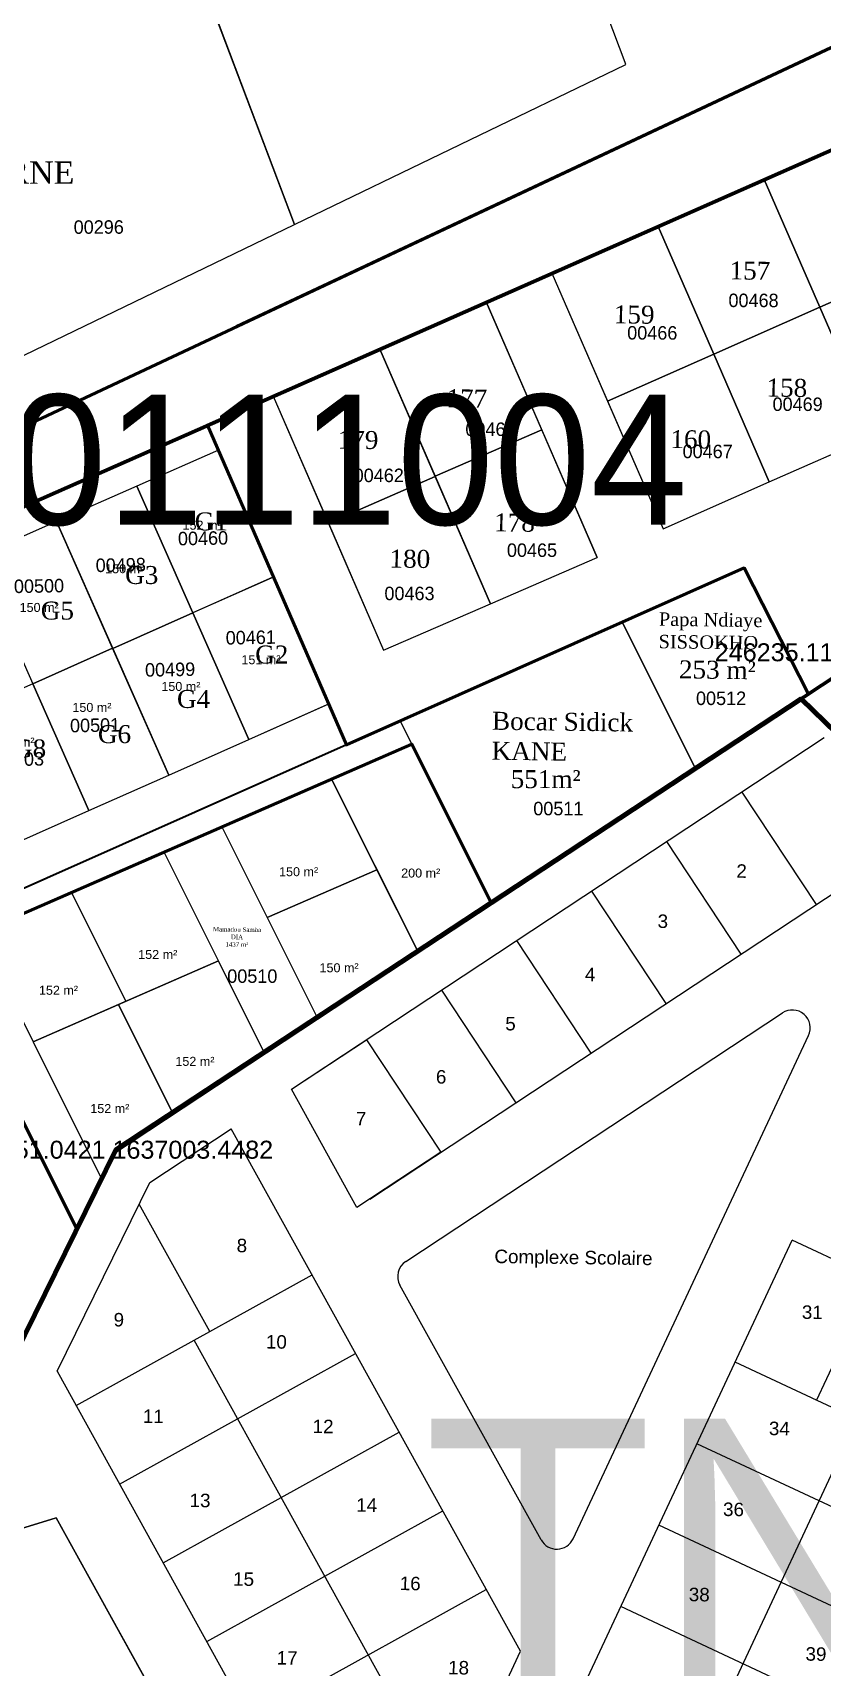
# Model space of a CAD drawing. Header units: metres. Extents: x 245225 to 248406, y 1633796 to 1637634.
# Drawn here: x 246141.8 to 246229.6, y 1636945.9 to 1637127.7 of the extents above; entities that cross this region are included whole.
import ezdxf
from ezdxf.enums import TextEntityAlignment as Align

# ---------------------------------------------------------------- set-up
doc = ezdxf.new("R2010")
doc.units = ezdxf.units.M
doc.header["$MEASUREMENT"] = 0
for name, color, linetype, lineweight in [('A immatriculer', 2, 'Continuous', 0), ('Div_Cont', 2, 'Continuous', 0), ('LIMITES TITRES FONCIERS', 7, 'Continuous', 0), ('Toponymie', 7, 'Continuous', 30)]:
    doc.layers.add(name, color=color, linetype=linetype, lineweight=lineweight)
for name, color, linetype in [('A_revoir_niveau_0', 7, 'Continuous'), ('historique_numero_parcelle', 7, 'Continuous'), ('limites_sections', 7, 'Continuous')]:
    doc.layers.add(name, color=color, linetype=linetype)
doc.layers.add('LIMITES_PARCELLES', color=7, linetype='Continuous', lineweight=0, true_color=0xffffff)
doc.styles.get("Standard").update_dxf_attribs({"font": 'txt.shx'})
doc.styles.add('Style-Arial', font='arial.ttf')
doc.styles.add('Style-FANCY', font='FANCY.shx')

msp = doc.modelspace()

# ---------------------------------------------------------------- linework, layer by layer
at = {"layer": 'A immatriculer', "color": 2, "linetype": 'Continuous', "lineweight": 120, "flags": 128}
msp.add_lwpolyline([(246330.320288, 1636706.313632), (246325.105912, 1636693.527224), (245850.064788, 1636481.713832), (245880.290713, 1636506.294678), (245911.17117, 1636542.663663), (246014.009179, 1636709.465309), (246016.012106, 1636728.925579), (246151.04207, 1637003.448225), (246227.229316, 1637053.599904), (246240.305388, 1637040.932832), (246266.763788, 1636999.128532), (246331.498588, 1636902.599532), (246337.848588, 1636886.724532), (246369.598688, 1636797.295132), (246379.745388, 1636748.286732), (246330.320288, 1636706.313632)], close=True, dxfattribs=at)
at = {"layer": 'A_revoir_niveau_0', "color": 7, "linetype": 'Continuous', "lineweight": 0}
for q in [(246016.012136, 1636728.925596), (246082.853421, 1636864.817386)]:
    msp.add_line((246150.924018, 1637003.208431), q, dxfattribs=at)
at = {"layer": 'A_revoir_niveau_0', "color": 4, "linetype": 'Continuous', "lineweight": 0}
msp.add_line((246150.924018, 1637003.208431), (246083.276793, 1636865.678123), dxfattribs=at)
at = {"layer": 'Div_Cont', "color": 4, "linetype": 'Continuous', "lineweight": 40, "flags": 128}
for points in [[(246146.68731, 1636994.594985), (246147.528407, 1636996.304978), (246150.921753, 1637003.206571), (246150.923753, 1637003.207892), (246150.924018, 1637003.208431), (246150.924267, 1637003.208595), (246151.043462, 1637003.451011), (246192.77182, 1637030.911061), (246183.934306, 1637048.573922), (246131.194866, 1637025.558543), (246146.68731, 1636994.594985)], [(246124.802576, 1636950.102188), (246146.68731, 1636994.594985), (246131.194866, 1637025.558543), (246094.960218, 1637009.745819), (246115.714273, 1636968.266282), (246124.802576, 1636950.102188)]]:
    msp.add_lwpolyline(points, close=True, dxfattribs=at)
at = {"layer": 'Div_Cont', "color": 5, "flags": 128}
msp.add_lwpolyline([(246141.824985, 1637015.464719), (246149.446611, 1637000.204228), (246150.934739, 1637003.214723), (246167.567033, 1637014.195432), (246162.432629, 1637024.457851), (246141.824985, 1637015.464719)], close=True, dxfattribs=at)
at = {"layer": 'Div_Cont', "color": 7, "flags": 128}
msp.add_lwpolyline([(246151.307838, 1637019.603016), (246141.824985, 1637015.464719), (246149.446611, 1637000.204228), (246150.934739, 1637003.214723), (246157.378622, 1637007.469001), (246151.307838, 1637019.603016)], close=True, dxfattribs=at)
at = {"layer": 'Div_Cont', "color": 7}
for points in [[(246135.783639, 1637027.561073), (246141.824985, 1637015.464719), (246162.432629, 1637024.457851), (246156.382586, 1637036.55041)], [(246152.126291, 1637019.960188), (246162.432629, 1637024.457851), (246156.382586, 1637036.55041), (246146.084946, 1637032.056542)], [(246135.783639, 1637027.561073), (246141.824985, 1637015.464719), (246152.126291, 1637019.960188), (246146.084946, 1637032.056542)], [(246167.567033, 1637014.195432), (246162.432629, 1637024.457851), (246151.307838, 1637019.603016), (246157.378622, 1637007.469001)]]:
    msp.add_3dface(points, dxfattribs=at)
at = {"layer": 'LIMITES TITRES FONCIERS', "color": 5, "linetype": 'Continuous', "lineweight": 53, "flags": 128}
msp.add_lwpolyline([(245938.212544, 1636985.567514), (245881.153937, 1636957.963089), (245894.101326, 1636935.617321), (245956.170997, 1636828.911222), (246026.166551, 1636866.432662), (246050.251043, 1636842.754736), (246059.497768, 1636848.997098), (246082.853897, 1636864.817709), (246150.924158, 1637003.208159), (246235.110742, 1637058.788011), (246341.240412, 1637009.133349), (246284.700277, 1637138.562999), (245938.212544, 1636985.567514)], close=True, dxfattribs=at)
at = {"layer": 'LIMITES TITRES FONCIERS', "color": 6, "linetype": 'Continuous', "lineweight": 53, "flags": 128}
msp.add_lwpolyline([(246083.27727, 1636865.678451), (246150.924158, 1637003.208159), (246235.110742, 1637058.788011), (246235.388248, 1637058.658175)], dxfattribs=at)
at = {"layer": 'limites_parcelles', "color": 7, "linetype": 'Continuous', "lineweight": 0}
for p, q in [((246279.958796, 1637136.468956), (246215.921446, 1637108.198514)), ((246199.528666, 1637100.954435), (246211.887245, 1637072.52437)), ((246192.191772, 1637097.764639), (246204.550351, 1637069.334574)), ((246192.191772, 1637097.764639), (246194.252899, 1637093.023157)), ((246192.191887, 1637097.76513), (246204.550466, 1637069.335065)), ((246168.527702, 1637087.264886), (246180.80842, 1637059.013933)), ((246168.527702, 1637087.264886), (246170.547021, 1637082.619581)), ((246168.527817, 1637087.265376), (246180.808535, 1637059.014423)), ((246228.06014, 1637054.132715), (246220.89852, 1637068.17166)), ((246235.110742, 1637058.788011), (246150.924158, 1637003.208159)), ((246235.110886, 1637058.787684), (246212.512926, 1637043.868546)), ((246218.24616, 1637047.653066), (246228.06014, 1637054.132715)), ((246150.923903, 1637003.207941), (246135.753539, 1636972.365806))]:
    msp.add_line(p, q, dxfattribs=at)
at = {"layer": 'limites_parcelles', "color": 4, "linetype": 'Continuous', "lineweight": 0}
for p, q in [((246162.439204, 1637081.269456), (246153.351085, 1637077.255285)), ((246162.439204, 1637081.269456), (246174.705357, 1637053.05201)), ((246151.888383, 1637079.917611), (246151.884281, 1637079.926904)), ((246142.740505, 1637075.878265), (246142.736131, 1637075.888173)), ((246153.351085, 1637077.255285), (246144.443174, 1637073.32071)), ((246153.122099, 1637077.144993), (246153.117996, 1637077.154286)), ((246153.351085, 1637077.255285), (246159.578353, 1637063.167444)), ((246159.573736, 1637063.177889), (246153.351085, 1637077.255285)), ((246143.974221, 1637073.105647), (246143.969846, 1637073.115555)), ((246144.443174, 1637073.32071), (246150.676585, 1637059.218975)), ((246168.637408, 1637067.198399), (246159.578353, 1637063.167444)), ((246168.482647, 1637067.129536), (246159.578353, 1637063.167444)), ((246150.676585, 1637059.218975), (246159.573736, 1637063.177889)), ((246159.578353, 1637063.167444), (246165.801062, 1637049.089917)), ((246165.801062, 1637049.089917), (246174.841848, 1637053.112743)), ((246165.801062, 1637049.089917), (246174.705357, 1637053.05201)), ((246162.807112, 1637039.354059), (246173.407437, 1637018.168002)), ((246150.924018, 1637003.208431), (246114.74972, 1636929.664212))]:
    msp.add_line(p, q, dxfattribs=at)
at = {"layer": 'limites_parcelles', "color": 7, "lineweight": 0}
for p, q in [((246170.553428, 1637010.176), (246229.805289, 1637049.293986)), ((246220.625423, 1637043.233453), (246228.889787, 1637030.715454)), ((246212.280091, 1637037.723878), (246220.544454, 1637025.205879)), ((246179.276771, 1636997.961019), (246238.069653, 1637036.775988)), ((246203.934758, 1637032.214302), (246212.199121, 1637019.696303)), ((246195.589425, 1637026.704726), (246203.853789, 1637014.186728)), ((246187.244093, 1637021.195151), (246195.508456, 1637008.677152)), ((246183.272248, 1636991.012629), (246225.14953, 1637018.659946)), ((246201.873873, 1636960.162073), (246228.06301, 1637016.143394)), ((246170.553428, 1637010.176), (246178.89876, 1637015.685575)), ((246178.89876, 1637015.685575), (246187.163124, 1637003.167576)), ((246177.841387, 1636997.01338), (246170.553428, 1637010.176)), ((246154.809644, 1636999.781978), (246163.856883, 1637005.754951)), ((246196.024288, 1636947.658127), (246163.856883, 1637005.754951)), ((246114.75705, 1636929.652594), (246150.921753, 1637003.206571)), ((246135.756423, 1636972.362143), (246150.921638, 1637003.206081)), ((246187.163124, 1637003.167576), (246177.841387, 1636997.01338)), ((246144.491709, 1636978.796732), (246154.809644, 1636999.781978)), ((246161.477412, 1636983.21473), (246153.631307, 1636997.385404)), ((246188.558106, 1636912.819192), (246226.24684, 1636993.3818)), ((246253.420321, 1636980.669524), (246226.24684, 1636993.3818)), ((246146.60495, 1636974.980055), (246172.850471, 1636989.511835)), ((246228.948529, 1636975.557634), (246235.304667, 1636989.144375)), ((246198.312607, 1636960.040772), (246182.624461, 1636988.374778)), ((246188.172027, 1636930.873307), (246159.72771, 1636982.245945)), ((246151.448877, 1636966.231548), (246177.694398, 1636980.763328)), ((246247.064183, 1636967.082784), (246219.890702, 1636979.79506)), ((246144.491709, 1636978.796732), (246178.231918, 1636917.859301)), ((246208.052891, 1636919.091961), (246233.477442, 1636973.438922)), ((246156.292804, 1636957.483041), (246182.538324, 1636972.014821)), ((246242.826757, 1636958.024957), (246215.653277, 1636970.737233)), ((246161.13673, 1636948.734534), (246187.382251, 1636963.266315)), ((246144.383342, 1636962.476925), (246138.991768, 1636960.811404)), ((246171.154167, 1636914.126741), (246144.383342, 1636962.476925)), ((246238.589332, 1636948.96713), (246211.415852, 1636961.679406)), ((246165.980657, 1636939.986027), (246192.226178, 1636954.517808)), ((246234.351907, 1636939.909303), (246207.178426, 1636952.621579)), ((246188.172027, 1636930.873307), (246196.024288, 1636947.658127))]:
    msp.add_line(p, q, dxfattribs=at)
at = {"layer": 'limites_parcelles', "color": 1, "linetype": 'Continuous', "lineweight": 40, "flags": 128}
for points in [[(246242.36, 1637357.731), (246325.071, 1637170.444), (245511.13, 1636788.23), (245429.275, 1637028.013), (246242.360078, 1637357.730823)], [(246114.74972, 1636929.664212), (246171.634429, 1636913.999026), (246229.85677, 1636909.956375), (246322.812379, 1636955.320893), (246356.147537, 1636951.541044), (246439.842546, 1636893.793955), (246485.895311, 1636858.512243), (246493.767135, 1636854.141322), (246507.828654, 1636952.3578), (246442.643384, 1636961.690286), (246338.877, 1637010.239274), (246235.110616, 1637058.788262), (246150.924018, 1637003.208431), (246114.74972, 1636929.664212)]]:
    msp.add_lwpolyline(points, close=True, dxfattribs=at)
msp.add_lwpolyline([(246244.733572, 1637352.356393), (246325.071, 1637170.444), (246164.434895, 1637095.01179)], dxfattribs=at)
at = {"layer": 'limites_parcelles', "color": 7, "linetype": 'Continuous', "lineweight": 40, "flags": 128}
msp.add_lwpolyline([(246161.205481, 1637084.042071), (246176.661065, 1637048.487577), (246220.89852, 1637068.17166), (246228.059979, 1637054.13303), (246235.111286, 1637058.787949), (246442.643876, 1636961.700219), (246585.993977, 1636941.167004), (246463.900206, 1637217.689534), (246161.205481, 1637084.042071)], close=True, dxfattribs=at)
at = {"layer": 'limites_parcelles', "color": 7, "linetype": 'Continuous', "lineweight": 0, "flags": 128}
for points in [[(246160.093778, 1637134.965829), (246170.885084, 1637106.365721), (246207.75741, 1637124.192415), (246207.676325, 1637124.407315), (246197.778289, 1637150.639997), (246160.093778, 1637134.965829)], [(246124.806041, 1636950.095264), (246128.915818, 1636958.448684), (246151.043462, 1637003.451011), (246192.77182, 1637030.911061), (246182.645223, 1637051.150313), (246093.983045, 1637011.698819), (246124.806041, 1636950.095264)]]:
    msp.add_lwpolyline(points, close=True, dxfattribs=at)
at = {"layer": 'limites_parcelles', "color": 7, "linetype": 'Continuous', "lineweight": 13, "flags": 128}
msp.add_lwpolyline([(246341.237471, 1637009.140082), (246284.698379, 1637138.567344), (246161.205481, 1637084.042071), (246176.661065, 1637048.487577), (246220.89852, 1637068.17166), (246228.059979, 1637054.13303), (246235.111286, 1637058.787949), (246341.237471, 1637009.140082)], close=True, dxfattribs=at)
at = {"layer": 'limites_parcelles', "color": 7, "linetype": 'Continuous', "lineweight": 30, "flags": 128}
msp.add_lwpolyline([(245883.535239, 1636956.295079), (246036.629438, 1637028.999333), (246043.938381, 1637032.251926), (246161.205481, 1637084.042071), (246176.661065, 1637048.487577), (246059.843226, 1636996.507822), (246101.538014, 1636902.80413), (246095.569169, 1636896.539839), (246074.958397, 1636878.816747), (246050.084, 1636846.994), (246024.29806, 1636876.145689), (245954.590311, 1636837.300513), (245939.986951, 1636863.506273), (245883.535239, 1636956.295079)], close=True, dxfattribs=at)
at = {"layer": 'limites_parcelles', "color": 4, "linetype": 'Continuous', "lineweight": 0, "flags": 128}
msp.add_lwpolyline([(246124.802576, 1636950.102188), (246146.68731, 1636994.594985), (246131.194866, 1637025.558543), (246094.960218, 1637009.745819), (246115.714273, 1636968.266282), (246124.802576, 1636950.102188)], close=True, dxfattribs=at)
msp.add_lwpolyline([(246137.426624, 1637013.103607), (246146.684226, 1636994.601148), (246151.043462, 1637003.451011)], dxfattribs=at)
at = {"layer": 'limites_parcelles', "color": 7, "lineweight": 0, "flags": 128}
msp.add_lwpolyline([(246171.154167, 1636914.126741), (246132.712493, 1636924.709548), (246125.754944, 1636933.889545), (246138.991768, 1636960.811404), (246144.383342, 1636962.476925), (246171.154167, 1636914.126741)], dxfattribs=at)
at = {"layer": 'limites_parcelles', "color": 7, "lineweight": 0}
for centre, start, end in [((246226.251445, 1637016.990879), 334.928905, 123.432731), ((246184.374163, 1636989.343563), 123.432731, 208.97269), ((246200.062308, 1636961.009558), 208.97269, 334.928905)]:
    msp.add_arc(centre, 2, start, end, dxfattribs=at)
for points in [[(246158.417395, 1637139.408732), (246138.49941, 1637192.197204), (246059.992785, 1637159.641095), (246081.633796, 1637102.286102)], [(246094.101484, 1637069.24309), (246170.885084, 1637106.365721), (246158.417395, 1637139.408732), (246081.633796, 1637102.286102)]]:
    msp.add_3dface(points, dxfattribs=at)
at = {"layer": 'limites_parcelles', "color": 7, "linetype": 'Continuous', "lineweight": 0}
for points in [[(246241.119647, 1637102.375281), (246234.940265, 1637116.590526), (246223.136406, 1637111.378402), (246229.315788, 1637097.163157)], [(246229.315788, 1637097.163157), (246223.136406, 1637111.378402), (246211.332645, 1637106.166321), (246217.511882, 1637091.951411)], [(246217.511954, 1637091.951243), (246211.332645, 1637106.166321), (246199.528773, 1637100.954191), (246205.707936, 1637086.739448)], [(246235.495169, 1637082.947911), (246247.299029, 1637088.160036), (246241.119647, 1637102.375281), (246229.315788, 1637097.163157)], [(246198.380867, 1637083.527049), (246192.191772, 1637097.764639), (246180.378474, 1637092.523185), (246186.52874, 1637078.374917)], [(246198.380867, 1637083.527049), (246192.191772, 1637097.764639), (246180.378474, 1637092.523185), (246186.52874, 1637078.374917)], [(246198.380982, 1637083.527539), (246192.191887, 1637097.76513), (246180.378589, 1637092.523675), (246186.528855, 1637078.375408)], [(246223.691263, 1637077.736166), (246235.495169, 1637082.947911), (246229.315788, 1637097.163157), (246217.511882, 1637091.951411)], [(246186.548124, 1637078.330327), (246180.378474, 1637092.523185), (246168.527623, 1637087.265068), (246174.658321, 1637073.161817)], [(246186.548124, 1637078.330327), (246180.378474, 1637092.523185), (246168.527623, 1637087.265068), (246174.658321, 1637073.161817)], [(246186.548239, 1637078.330817), (246180.378589, 1637092.523675), (246168.527738, 1637087.265559), (246174.658436, 1637073.162307)], [(246211.887245, 1637072.52437), (246223.691263, 1637077.736166), (246217.511954, 1637091.951243), (246205.707936, 1637086.739448)], [(246186.52874, 1637078.374917), (246192.698224, 1637064.182443), (246204.550351, 1637069.334574), (246198.380867, 1637083.527049)], [(246186.52874, 1637078.374917), (246192.698224, 1637064.182443), (246204.550351, 1637069.334574), (246198.380867, 1637083.527049)], [(246186.528855, 1637078.375408), (246192.698339, 1637064.182933), (246204.550466, 1637069.335065), (246198.380982, 1637083.527539)], [(246174.658321, 1637073.161817), (246180.80842, 1637059.013933), (246192.698224, 1637064.182443), (246186.548124, 1637078.330327)], [(246174.658321, 1637073.161817), (246180.80842, 1637059.013933), (246192.698224, 1637064.182443), (246186.548124, 1637078.330327)], [(246174.658436, 1637073.162307), (246180.808535, 1637059.014423), (246192.698339, 1637064.182933), (246186.548239, 1637078.330817)], [(246215.47117, 1637045.848752), (246228.059979, 1637054.13303), (246220.89852, 1637068.17166), (246207.32416, 1637062.131556)], [(246192.77182, 1637030.911061), (246215.47117, 1637045.848752), (246207.32416, 1637062.131556), (246182.645223, 1637051.150313)]]:
    msp.add_3dface(points, dxfattribs=at)
at = {"layer": 'limites_parcelles', "color": 4, "linetype": 'Continuous', "lineweight": 0}
for points in [[(246198.380867, 1637083.527049), (246192.191772, 1637097.764639), (246180.378474, 1637092.523185), (246186.52874, 1637078.374917)], [(246198.380867, 1637083.527049), (246192.191772, 1637097.764639), (246180.378474, 1637092.523185), (246186.52874, 1637078.374917)], [(246198.380867, 1637083.527049), (246192.191772, 1637097.764639), (246180.378474, 1637092.523185), (246186.52874, 1637078.374917)], [(246198.380867, 1637083.527049), (246192.191772, 1637097.764639), (246180.378474, 1637092.523185), (246186.52874, 1637078.374917)], [(246198.380867, 1637083.527049), (246192.191772, 1637097.764639), (246180.378474, 1637092.523185), (246186.52874, 1637078.374917)], [(246198.380867, 1637083.527049), (246192.191772, 1637097.764639), (246180.378474, 1637092.523185), (246186.52874, 1637078.374917)], [(246198.380982, 1637083.527539), (246192.191887, 1637097.76513), (246180.378589, 1637092.523675), (246186.528855, 1637078.375408)], [(246198.380982, 1637083.527539), (246192.191887, 1637097.76513), (246180.378589, 1637092.523675), (246186.528855, 1637078.375408)], [(246198.380982, 1637083.527539), (246192.191887, 1637097.76513), (246180.378589, 1637092.523675), (246186.528855, 1637078.375408)], [(246186.548124, 1637078.330327), (246180.378474, 1637092.523185), (246168.527623, 1637087.265068), (246174.658321, 1637073.161817)], [(246186.548124, 1637078.330327), (246180.378474, 1637092.523185), (246168.527623, 1637087.265068), (246174.658321, 1637073.161817)], [(246186.548124, 1637078.330327), (246180.378474, 1637092.523185), (246168.527623, 1637087.265068), (246174.658321, 1637073.161817)], [(246186.548124, 1637078.330327), (246180.378474, 1637092.523185), (246168.527623, 1637087.265068), (246174.658321, 1637073.161817)], [(246186.548124, 1637078.330327), (246180.378474, 1637092.523185), (246168.527623, 1637087.265068), (246174.658321, 1637073.161817)], [(246186.548124, 1637078.330327), (246180.378474, 1637092.523185), (246168.527623, 1637087.265068), (246174.658321, 1637073.161817)], [(246186.548239, 1637078.330817), (246180.378589, 1637092.523675), (246168.527738, 1637087.265559), (246174.658436, 1637073.162307)], [(246186.548239, 1637078.330817), (246180.378589, 1637092.523675), (246168.527738, 1637087.265559), (246174.658436, 1637073.162307)], [(246186.548239, 1637078.330817), (246180.378589, 1637092.523675), (246168.527738, 1637087.265559), (246174.658436, 1637073.162307)], [(246186.52874, 1637078.374917), (246192.698224, 1637064.182443), (246204.550351, 1637069.334574), (246198.380867, 1637083.527049)], [(246186.52874, 1637078.374917), (246192.698224, 1637064.182443), (246204.550351, 1637069.334574), (246198.380867, 1637083.527049)], [(246186.52874, 1637078.374917), (246192.698224, 1637064.182443), (246204.550351, 1637069.334574), (246198.380867, 1637083.527049)], [(246186.52874, 1637078.374917), (246192.698224, 1637064.182443), (246204.550351, 1637069.334574), (246198.380867, 1637083.527049)], [(246186.52874, 1637078.374917), (246192.698224, 1637064.182443), (246204.550351, 1637069.334574), (246198.380867, 1637083.527049)], [(246186.52874, 1637078.374917), (246192.698224, 1637064.182443), (246204.550351, 1637069.334574), (246198.380867, 1637083.527049)], [(246186.528855, 1637078.375408), (246192.698339, 1637064.182933), (246204.550466, 1637069.335065), (246198.380982, 1637083.527539)], [(246186.528855, 1637078.375408), (246192.698339, 1637064.182933), (246204.550466, 1637069.335065), (246198.380982, 1637083.527539)], [(246186.528855, 1637078.375408), (246192.698339, 1637064.182933), (246204.550466, 1637069.335065), (246198.380982, 1637083.527539)], [(246174.658321, 1637073.161817), (246180.80842, 1637059.013933), (246192.698224, 1637064.182443), (246186.548124, 1637078.330327)], [(246174.658321, 1637073.161817), (246180.80842, 1637059.013933), (246192.698224, 1637064.182443), (246186.548124, 1637078.330327)], [(246174.658321, 1637073.161817), (246180.80842, 1637059.013933), (246192.698224, 1637064.182443), (246186.548124, 1637078.330327)], [(246174.658321, 1637073.161817), (246180.80842, 1637059.013933), (246192.698224, 1637064.182443), (246186.548124, 1637078.330327)], [(246174.658321, 1637073.161817), (246180.80842, 1637059.013933), (246192.698224, 1637064.182443), (246186.548124, 1637078.330327)], [(246174.658321, 1637073.161817), (246180.80842, 1637059.013933), (246192.698224, 1637064.182443), (246186.548124, 1637078.330327)], [(246174.658436, 1637073.162307), (246180.808535, 1637059.014423), (246192.698339, 1637064.182933), (246186.548239, 1637078.330817)], [(246174.658436, 1637073.162307), (246180.808535, 1637059.014423), (246192.698339, 1637064.182933), (246186.548239, 1637078.330817)], [(246174.658436, 1637073.162307), (246180.808535, 1637059.014423), (246192.698339, 1637064.182933), (246186.548239, 1637078.330817)], [(246150.670452, 1637059.232849), (246144.443174, 1637073.32071), (246135.543521, 1637069.389784), (246141.781548, 1637055.277605)], [(246150.670452, 1637059.232849), (246144.443174, 1637073.32071), (246135.543521, 1637069.389784), (246141.781548, 1637055.277605)], [(246150.670452, 1637059.232849), (246144.443174, 1637073.32071), (246135.543521, 1637069.389784), (246141.781548, 1637055.277605)], [(246150.670452, 1637059.232849), (246144.443174, 1637073.32071), (246135.543521, 1637069.389784), (246141.781548, 1637055.277605)], [(246215.47117, 1637045.848752), (246228.059979, 1637054.13303), (246220.89852, 1637068.17166), (246207.32416, 1637062.131556)], [(246215.47117, 1637045.848752), (246228.059979, 1637054.13303), (246220.89852, 1637068.17166), (246207.32416, 1637062.131556)], [(246215.47117, 1637045.848752), (246228.059979, 1637054.13303), (246220.89852, 1637068.17166), (246207.32416, 1637062.131556)], [(246156.903911, 1637045.131004), (246165.801062, 1637049.089917), (246159.573736, 1637063.177889), (246150.676585, 1637059.218975)], [(246156.903911, 1637045.131004), (246165.801062, 1637049.089917), (246159.573736, 1637063.177889), (246150.676585, 1637059.218975)], [(246156.903911, 1637045.131004), (246165.801062, 1637049.089917), (246159.573736, 1637063.177889), (246150.676585, 1637059.218975)], [(246156.903911, 1637045.131004), (246165.801062, 1637049.089917), (246159.573736, 1637063.177889), (246150.676585, 1637059.218975)], [(246192.77182, 1637030.911061), (246215.47117, 1637045.848752), (246207.32416, 1637062.131556), (246182.645223, 1637051.150313)], [(246192.77182, 1637030.911061), (246215.47117, 1637045.848752), (246207.32416, 1637062.131556), (246182.645223, 1637051.150313)], [(246192.77182, 1637030.911061), (246215.47117, 1637045.848752), (246207.32416, 1637062.131556), (246182.645223, 1637051.150313)], [(246148.015007, 1637041.17576), (246156.903911, 1637045.131004), (246150.670452, 1637059.232849), (246141.781548, 1637055.277605)], [(246148.015007, 1637041.17576), (246156.903911, 1637045.131004), (246150.670452, 1637059.232849), (246141.781548, 1637055.277605)], [(246148.015007, 1637041.17576), (246156.903911, 1637045.131004), (246150.670452, 1637059.232849), (246141.781548, 1637055.277605)], [(246148.015007, 1637041.17576), (246156.903911, 1637045.131004), (246150.670452, 1637059.232849), (246141.781548, 1637055.277605)], [(246139.133466, 1637037.223792), (246148.015007, 1637041.17576), (246141.776942, 1637055.288026), (246132.8954, 1637051.336058)], [(246139.133466, 1637037.223792), (246148.015007, 1637041.17576), (246141.776942, 1637055.288026), (246132.8954, 1637051.336058)], [(246139.133466, 1637037.223792), (246148.015007, 1637041.17576), (246141.776942, 1637055.288026), (246132.8954, 1637051.336058)], [(246139.133466, 1637037.223792), (246148.015007, 1637041.17576), (246141.776942, 1637055.288026), (246132.8954, 1637051.336058)], [(246192.77182, 1637030.911061), (246183.934306, 1637048.573922), (246175.016177, 1637044.682069), (246184.597802, 1637025.532011)], [(246175.016177, 1637044.682069), (246162.807112, 1637039.354059), (246173.407437, 1637018.168002), (246184.597802, 1637025.532011)], [(246175.016177, 1637044.682069), (246162.807112, 1637039.354059), (246167.85236, 1637029.27051), (246180.061425, 1637034.59852)], [(246167.85236, 1637029.27051), (246173.407437, 1637018.168002), (246184.597802, 1637025.532011), (246180.061425, 1637034.59852)]]:
    msp.add_3dface(points, dxfattribs=at)

# ---------------------------------------------------------------- texts
at = {"layer": 'historique_numero_parcelle', "color": 92, "linetype": 'Continuous', "lineweight": 0, "style": 'Style-FANCY'}
msp.add_text('00296', height=1.499994, rotation=0.1323, dxfattribs=at).set_placement((246149.122178, 1637106.095363), align=Align.MIDDLE_CENTER)
at = {"layer": 'historique_numero_parcelle', "color": 3, "style": 'Style-FANCY'}
for s, p in [('00468', (246221.944201, 1637097.935364, 0.00005)), ('00466', (246210.68095, 1637094.324788, 0.00005)), ('00469', (246226.845804, 1637086.383476, 0.00005)), ('00467', (246216.83962, 1637081.130915, 0.00005))]:
    msp.add_text(s, height=1.499994, rotation=359.8677, dxfattribs=at).set_placement(p, align=Align.MIDDLE_CENTER)
for s, p in [('00464', (246192.684469, 1637083.602238)), ('00462', (246180.263123, 1637078.467364)), ('00465', (246197.303768, 1637070.146648)), ('00463', (246183.683465, 1637065.333761)), ('00512', (246218.331979, 1637053.667834)), ('00511', (246200.235537, 1637041.40091)), ('00510', (246166.201189, 1637022.758813))]:
    msp.add_text(s, height=1.499994, dxfattribs=at).set_placement(p, align=Align.MIDDLE_CENTER)
at = {"layer": 'historique_numero_parcelle', "color": 7, "lineweight": 53, "style": 'Style-Arial'}
for s, p in [('246235.1109 1637058.7881', (246235.110873, 1637058.788086)), ('246151.0421 1637003.4482', (246151.04207, 1637003.448225))]:
    msp.add_text(s, height=1.999992, dxfattribs=at).set_placement(p, align=Align.MIDDLE_CENTER)
at = {"layer": 'limites_parcelles', "color": 7, "lineweight": 0, "insert": (246113.374214, 1637110.86541), "char_height": 2.5, "attachment_point": 7, "line_spacing_factor": 0.6}
msp.add_mtext('\\fSylfaen|b0|i0|c00|p23;DAARA MODERNE', dxfattribs=at)
at = {"layer": 'limites_parcelles', "color": 7, "linetype": 'Continuous', "lineweight": 0, "char_height": 1.999998, "attachment_point": 1, "rotation": 359.23204154, "line_spacing_factor": 0.6, "style": 'Style-FANCY'}
for s, insert in [('\\fTimes New Roman|b0|i0|c00|p23;157', (246219.291029, 1637102.277872)), ('\\fTimes New Roman|b0|i0|c00|p23;159', (246206.416444, 1637097.391834)), ('\\fTimes New Roman|b0|i0|c00|p23;158', (246223.393919, 1637089.248438)), ('\\fTimes New Roman|b0|i0|c00|p23;177', (246187.804584, 1637088.055324)), ('\\fTimes New Roman|b0|i0|c00|p23;177', (246187.804584, 1637088.055324)), ('\\fTimes New Roman|b0|i0|c00|p23;177', (246187.804584, 1637088.055324)), ('\\fTimes New Roman|b0|i0|c00|p23;177', (246187.804584, 1637088.055324)), ('\\fTimes New Roman|b0|i0|c00|p23;177', (246187.804699, 1637088.055814)), ('\\fTimes New Roman|b0|i0|c00|p23;177', (246187.804699, 1637088.055814)), ('\\fTimes New Roman|b0|i0|c00|p23;179', (246175.708133, 1637083.452534)), ('\\fTimes New Roman|b0|i0|c00|p23;179', (246175.708133, 1637083.452534)), ('\\fTimes New Roman|b0|i0|c00|p23;179', (246175.708133, 1637083.452534)), ('\\fTimes New Roman|b0|i0|c00|p23;179', (246175.708133, 1637083.452534)), ('\\fTimes New Roman|b0|i0|c00|p23;179', (246175.708249, 1637083.453025)), ('\\fTimes New Roman|b0|i0|c00|p23;179', (246175.708249, 1637083.453025)), ('\\fTimes New Roman|b0|i0|c00|p23;160', (246212.712258, 1637083.512654)), ('\\fTimes New Roman|b0|i0|c00|p23;178', (246193.110045, 1637074.246956)), ('\\fTimes New Roman|b0|i0|c00|p23;178', (246193.110045, 1637074.246956)), ('\\fTimes New Roman|b0|i0|c00|p23;178', (246193.110045, 1637074.246956)), ('\\fTimes New Roman|b0|i0|c00|p23;178', (246193.110045, 1637074.246956)), ('\\fTimes New Roman|b0|i0|c00|p23;178', (246193.11016, 1637074.247446)), ('\\fTimes New Roman|b0|i0|c00|p23;178', (246193.11016, 1637074.247446)), ('\\fTimes New Roman|b0|i0|c00|p23;180', (246181.473401, 1637070.219515)), ('\\fTimes New Roman|b0|i0|c00|p23;180', (246181.473401, 1637070.219515)), ('\\fTimes New Roman|b0|i0|c00|p23;180', (246181.473401, 1637070.219515)), ('\\fTimes New Roman|b0|i0|c00|p23;180', (246181.473401, 1637070.219515)), ('\\fTimes New Roman|b0|i0|c00|p23;180', (246181.473516, 1637070.220006)), ('\\fTimes New Roman|b0|i0|c00|p23;180', (246181.473516, 1637070.220006)), ('\\fTimes New Roman|b0|i0|c00|p23;253 m²', (246213.661809, 1637057.893996))]:
    msp.add_mtext(s, dxfattribs=dict(at, insert=insert))
at = {"layer": 'limites_parcelles', "color": 4, "linetype": 'Continuous', "lineweight": 0, "char_height": 1.999998, "attachment_point": 1, "rotation": 359.23204154, "line_spacing_factor": 0.6, "style": 'Style-FANCY'}
for s, insert in [('\\fTimes New Roman|b0|i0|c00|p23;177', (246187.804584, 1637088.055324)), ('\\fTimes New Roman|b0|i0|c00|p23;177', (246187.804584, 1637088.055324)), ('\\fTimes New Roman|b0|i0|c00|p23;177', (246187.804584, 1637088.055324)), ('\\fTimes New Roman|b0|i0|c00|p23;177', (246187.804584, 1637088.055324)), ('\\fTimes New Roman|b0|i0|c00|p23;177', (246187.804699, 1637088.055814)), ('\\fTimes New Roman|b0|i0|c00|p23;177', (246187.804699, 1637088.055814)), ('\\fTimes New Roman|b0|i0|c00|p23;179', (246175.708133, 1637083.452534)), ('\\fTimes New Roman|b0|i0|c00|p23;179', (246175.708133, 1637083.452534)), ('\\fTimes New Roman|b0|i0|c00|p23;179', (246175.708133, 1637083.452534)), ('\\fTimes New Roman|b0|i0|c00|p23;179', (246175.708133, 1637083.452534)), ('\\fTimes New Roman|b0|i0|c00|p23;179', (246175.708249, 1637083.453025)), ('\\fTimes New Roman|b0|i0|c00|p23;179', (246175.708249, 1637083.453025)), ('\\fTimes New Roman|b0|i0|c00|p23;178', (246193.110045, 1637074.246956)), ('\\fTimes New Roman|b0|i0|c00|p23;178', (246193.110045, 1637074.246956)), ('\\fTimes New Roman|b0|i0|c00|p23;178', (246193.110045, 1637074.246956)), ('\\fTimes New Roman|b0|i0|c00|p23;178', (246193.110045, 1637074.246956)), ('\\fTimes New Roman|b0|i0|c00|p23;178', (246193.11016, 1637074.247446)), ('\\fTimes New Roman|b0|i0|c00|p23;178', (246193.11016, 1637074.247446)), ('\\fTimes New Roman|b0|i0|c00|p23;180', (246181.473401, 1637070.219515)), ('\\fTimes New Roman|b0|i0|c00|p23;180', (246181.473401, 1637070.219515)), ('\\fTimes New Roman|b0|i0|c00|p23;180', (246181.473401, 1637070.219515)), ('\\fTimes New Roman|b0|i0|c00|p23;180', (246181.473401, 1637070.219515)), ('\\fTimes New Roman|b0|i0|c00|p23;180', (246181.473516, 1637070.220006)), ('\\fTimes New Roman|b0|i0|c00|p23;180', (246181.473516, 1637070.220006))]:
    msp.add_mtext(s, dxfattribs=dict(at, insert=insert))
at = {"layer": 'limites_parcelles', "color": 7, "linetype": 'Continuous', "lineweight": 0, "char_height": 1, "attachment_point": 5, "line_spacing_factor": 0.6}
for s, insert in [('\\fArial|b0|i0|c00|p39;152 m²', (246160.615657, 1637072.915221)), ('\\fArial|b0|i0|c00|p39;150 m²', (246152.011145, 1637068.076548)), ('\\fArial|b0|i0|c00|p39;150 m²', (246142.496372, 1637063.770884)), ('\\fArial|b0|i0|c00|p39;151 m²', (246167.163472, 1637057.952679)), ('\\fArial|b0|i0|c00|p39;150 m²', (246158.258945, 1637054.978114)), ('\\fArial|b0|i0|c00|p39;150 m²', (246148.365559, 1637052.647555)), ('\\fArial|b0|i0|c00|p39;150 m²', (246139.810577, 1637048.790896))]:
    msp.add_mtext(s, dxfattribs=dict(at, insert=insert))
at = {"layer": 'limites_parcelles', "color": 4, "linetype": 'Continuous', "lineweight": 0, "char_height": 1, "attachment_point": 5, "line_spacing_factor": 0.6}
for s, insert in [('\\fArial|b0|i0|c00|p39;152 m²', (246160.615657, 1637072.915221)), ('\\fArial|b0|i0|c00|p39;150 m²', (246152.011145, 1637068.076548)), ('\\fArial|b0|i0|c00|p39;150 m²', (246142.496372, 1637063.770884)), ('\\fArial|b0|i0|c00|p39;151 m²', (246167.163472, 1637057.952679)), ('\\fArial|b0|i0|c00|p39;150 m²', (246158.258945, 1637054.978114)), ('\\fArial|b0|i0|c00|p39;150 m²', (246148.365559, 1637052.647555)), ('\\fArial|b0|i0|c00|p39;150 m²', (246139.810577, 1637048.790896)), ('\\fArial|b0|i0|c00|p39;150 m²', (246171.349978, 1637034.370335)), ('\\fArial|b0|i0|c00|p39;200 m²', (246184.928585, 1637034.219735)), ('\\fArial|b0|i0|c00|p39;152 m²', (246155.684871, 1637025.160864)), ('\\fArial|b0|i0|c00|p39;150 m²', (246175.850018, 1637023.684336)), ('\\fArial|b0|i0|c00|p39;152 m²', (246144.644077, 1637021.179805)), ('\\fArial|b0|i0|c00|p39;152 m²', (246159.818628, 1637013.270071)), ('\\fArial|b0|i0|c00|p39;152 m²', (246150.354156, 1637008.018741))]:
    msp.add_mtext(s, dxfattribs=dict(at, insert=insert))
at = {"layer": 'limites_parcelles', "color": 7, "linetype": 'Continuous', "lineweight": 0, "attachment_point": 1, "rotation": 359.23204154, "style": 'Style-FANCY'}
for s, insert, char_height in [('\\fTimes New Roman|b0|i0|c00|p23;Papa Ndiaye\\PSISSOKHO', (246211.426278, 1637063.238656), 1.5), ('\\fTimes New Roman|b0|i0|c00|p23;Bocar Sidick \\PKANE', (246192.872596, 1637052.174148), 1.999998)]:
    msp.add_mtext(s, dxfattribs=dict(at, insert=insert, char_height=char_height))
at = {"layer": 'limites_parcelles', "color": 4, "linetype": 'Continuous', "lineweight": 0, "rotation": 359.23204154, "style": 'Style-FANCY'}
for s, insert, char_height, attachment_point in [('\\fTimes New Roman|b0|i0|c00|p23;Papa Ndiaye\\PSISSOKHO', (246211.426278, 1637063.238656), 1.5, 1), ('\\fTimes New Roman|b0|i0|c00|p23;Papa Ndiaye\\PSISSOKHO', (246211.426278, 1637063.238656), 1.5, 1), ('\\fTimes New Roman|b0|i0|c00|p23;Bocar Sidick \\PKANE', (246192.872596, 1637052.174148), 1.999998, 1), ('\\fTimes New Roman|b0|i0|c00|p23;Bocar Sidick \\PKANE', (246192.872596, 1637052.174148), 1.999998, 1), ('\\fTimes New Roman|b0|i0|c00|p23;Mamadou Samba\\PDIA\\P1437 m²', (246164.495374, 1637027.110893), 0.5, 5)]:
    msp.add_mtext(s, dxfattribs=dict(at, insert=insert, char_height=char_height, attachment_point=attachment_point))
at = {"layer": 'limites_parcelles', "color": 7, "linetype": 'Continuous', "lineweight": 30, "insert": (246194.93289, 1637045.676493), "char_height": 2, "attachment_point": 1, "line_spacing_factor": 0.6, "style": 'Style-FANCY'}
msp.add_mtext('\\fTimes New Roman|b0|i0|c00|p23;551m²', dxfattribs=at)
at = {"layer": 'limites_parcelles', "color": 7, "lineweight": 0, "char_height": 1.5, "attachment_point": 5, "rotation": 359.23542245, "line_spacing_factor": 0.6}
for s, insert in [('\\fArial|b0|i0|c00|p39;2', (246220.614982, 1637034.447362)), ('\\fArial|b0|i0|c00|p39;3', (246211.858278, 1637028.856287)), ('\\fArial|b0|i0|c00|p39;4', (246203.765179, 1637022.946761)), ('\\fArial|b0|i0|c00|p39;5', (246194.914487, 1637017.462016)), ('\\fArial|b0|i0|c00|p39;6', (246187.202911, 1637011.544329)), ('\\fArial|b0|i0|c00|p39;7', (246178.293954, 1637006.897579)), ('\\fArial|b0|i0|c00|p39;8', (246165.042414, 1636992.782241)), ('\\fArial|b0|i0|c00|p39;Complexe Scolaire', (246201.914344, 1636991.245309)), ('\\fArial|b0|i0|c00|p39;9', (246151.358132, 1636984.525261)), ('\\fArial|b0|i0|c00|p39;31', (246228.481521, 1636985.362331)), ('\\fArial|b0|i0|c00|p39;10', (246168.879147, 1636982.060191)), ('\\fArial|b0|i0|c00|p39;11', (246155.194695, 1636973.790422)), ('\\fArial|b0|i0|c00|p39;12', (246174.073707, 1636972.665318)), ('\\fArial|b0|i0|c00|p39;34', (246224.815083, 1636972.424179)), ('\\fArial|b0|i0|c00|p39;13', (246160.389602, 1636964.421638)), ('\\fArial|b0|i0|c00|p39;14', (246178.917633, 1636963.916811)), ('\\fArial|b0|i0|c00|p39;36', (246219.716585, 1636963.42555)), ('\\fArial|b0|i0|c00|p39;15', (246165.233522, 1636955.672619)), ('\\fArial|b0|i0|c00|p39;16', (246183.761731, 1636955.181093)), ('\\fArial|b0|i0|c00|p39;38', (246215.906714, 1636953.948908)), ('\\fArial|b0|i0|c00|p39;17', (246170.077278, 1636946.911323)), ('\\fArial|b0|i0|c00|p39;39', (246228.885842, 1636947.332736)), ('\\fArial|b0|i0|c00|p39;18', (246189.140595, 1636945.815069))]:
    msp.add_mtext(s, dxfattribs=dict(at, insert=insert))
at = {"layer": 'limites_sections', "linetype": 'Continuous', "lineweight": 13, "style": 'Style-FANCY'}
msp.add_text('01230111004', height=14.474253, dxfattribs=at).set_placement((246155.380619, 1637080.214052), align=Align.MIDDLE_CENTER)
at = {"layer": 'toponymie', "color": 2, "linetype": 'Continuous', "lineweight": 0, "char_height": 1.999998, "attachment_point": 5, "line_spacing_factor": 0.794392, "style": 'Style-FANCY'}
for s, insert in [('\\fTimes New Roman|b0|i0|c00|p23;G1', (246161.636223, 1637073.333608)), ('\\fTimes New Roman|b0|i0|c00|p23;G3', (246153.903682, 1637067.372231)), ('\\fTimes New Roman|b0|i0|c00|p23;G5', (246144.524063, 1637063.410993)), ('\\fTimes New Roman|b0|i0|c00|p23;G2', (246168.363928, 1637058.520575)), ('\\fTimes New Roman|b0|i0|c00|p23;G4', (246159.66824, 1637053.581254)), ('\\fTimes New Roman|b0|i0|c00|p23;G6', (246150.874847, 1637049.66892)), ('\\fTimes New Roman|b0|i0|c00|p23;G8', (246141.435068, 1637048.071562))]:
    msp.add_mtext(s, dxfattribs=dict(at, insert=insert))
at = {"layer": 'toponymie', "color": 3, "lineweight": 0, "char_height": 1.499994, "attachment_point": 5, "rotation": 0.99997641, "line_spacing_factor": 0.6, "style": 'Style-FANCY'}
for s, insert in [('\\FFANCY;00460', (246160.719062, 1637071.466432)), ('\\FFANCY;00498', (246151.569878, 1637068.492247)), ('\\FFANCY;00500', (246142.480348, 1637066.15498)), ('\\FFANCY;00461', (246166.031883, 1637060.426601)), ('\\FFANCY;00499', (246157.059346, 1637056.85703)), ('\\FFANCY;00501', (246148.715838, 1637050.663506)), ('\\FFANCY;00503', (246140.248016, 1637046.883235))]:
    msp.add_mtext(s, dxfattribs=dict(at, insert=insert))
at = {"layer": 'toponymie', "color": 7, "linetype": 'Continuous', "lineweight": 40, "insert": (246185.186415, 1636973.54188), "char_height": 30, "attachment_point": 1, "line_spacing_factor": 0.6}
msp.add_mtext('\\fArial|b0|i0|c00|p39;TNI', dxfattribs=at)

doc.saveas('drawing.dxf')
